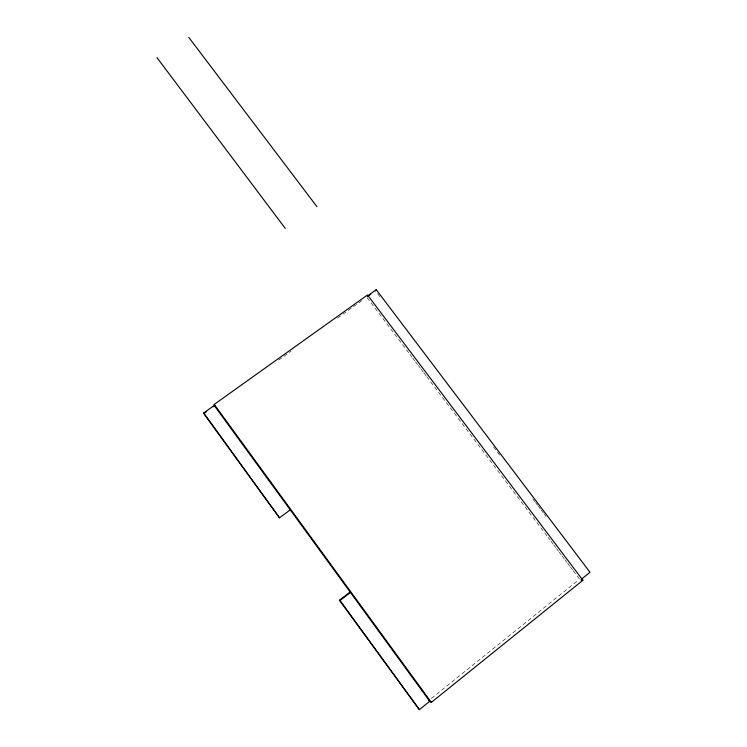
<?xml version="1.0" encoding="UTF-8"?>
<svg xmlns="http://www.w3.org/2000/svg" width="747" height="747" viewBox="0 0 747 747"><rect width="100%" height="100%" fill="white"/><g stroke="black" fill="none" stroke-linecap="round" stroke-linejoin="round"><path stroke-width="0.56" stroke-dasharray="3.73 2.8" d="M431.411 698.389L578.58 579.961M278.724 360.045L291.059 351.239M337.551 318.017L363.173 299.715M377.618 293.692L381.129 298.333M493.468 446.855L501.19 457.071M532.779 498.847L534.889 501.629M535.59 502.554L537.7 505.346M538.4 506.27L540.501 509.052M541.202 509.986L543.312 512.769M544.012 513.693L546.122 516.485M367.132 297.67L409.207 353.415M409.907 354.339L412.008 357.131M412.708 358.056L414.809 360.848M415.509 361.772L417.62 364.564M418.32 365.488L420.421 368.28M421.121 369.205L423.232 371.997M423.932 372.921L426.033 375.713M426.733 376.637L547.336 536.43M548.046 537.354L550.147 540.146M550.847 541.071L552.948 543.863M553.648 544.787L555.759 547.579M556.459 548.503L558.56 551.286M559.26 552.22L561.361 555.002M562.061 555.936L564.172 558.719M564.872 559.652L566.973 562.435M567.673 563.369L569.784 566.151M570.484 567.085L572.585 569.868M573.285 570.801L579.597 579.158"/><path stroke-width="1.12" d="M214.202 405.462L203.726 412.951L203.754 413.595L279.49 517.811L290.266 509.865L214.202 405.462L214.23 404.426L367.496 294.99L582.912 580.279L431.336 702.376L428.685 700.583M375.517 290.91L376.264 289.724L590.009 572.267L581.185 579.383M349.783 592.268L339.409 600.261L419.366 709.65L429.74 701.302L290.266 509.865M339.409 600.261L340.034 600.485L350.446 592.464M367.319 296.101L376.264 289.724M203.754 413.595L206.602 411.569M213.25 406.816L215.145 405.462M367.926 296.326L370.764 294.299M279.49 517.811L203.726 412.951M581.166 580.158L582.912 580.279M188.758 37.35L316.915 206.667M156.991 57.678L285.317 228.451M214.23 404.426L431.336 702.376M340.034 600.485L419.366 709.65"/></g></svg>
